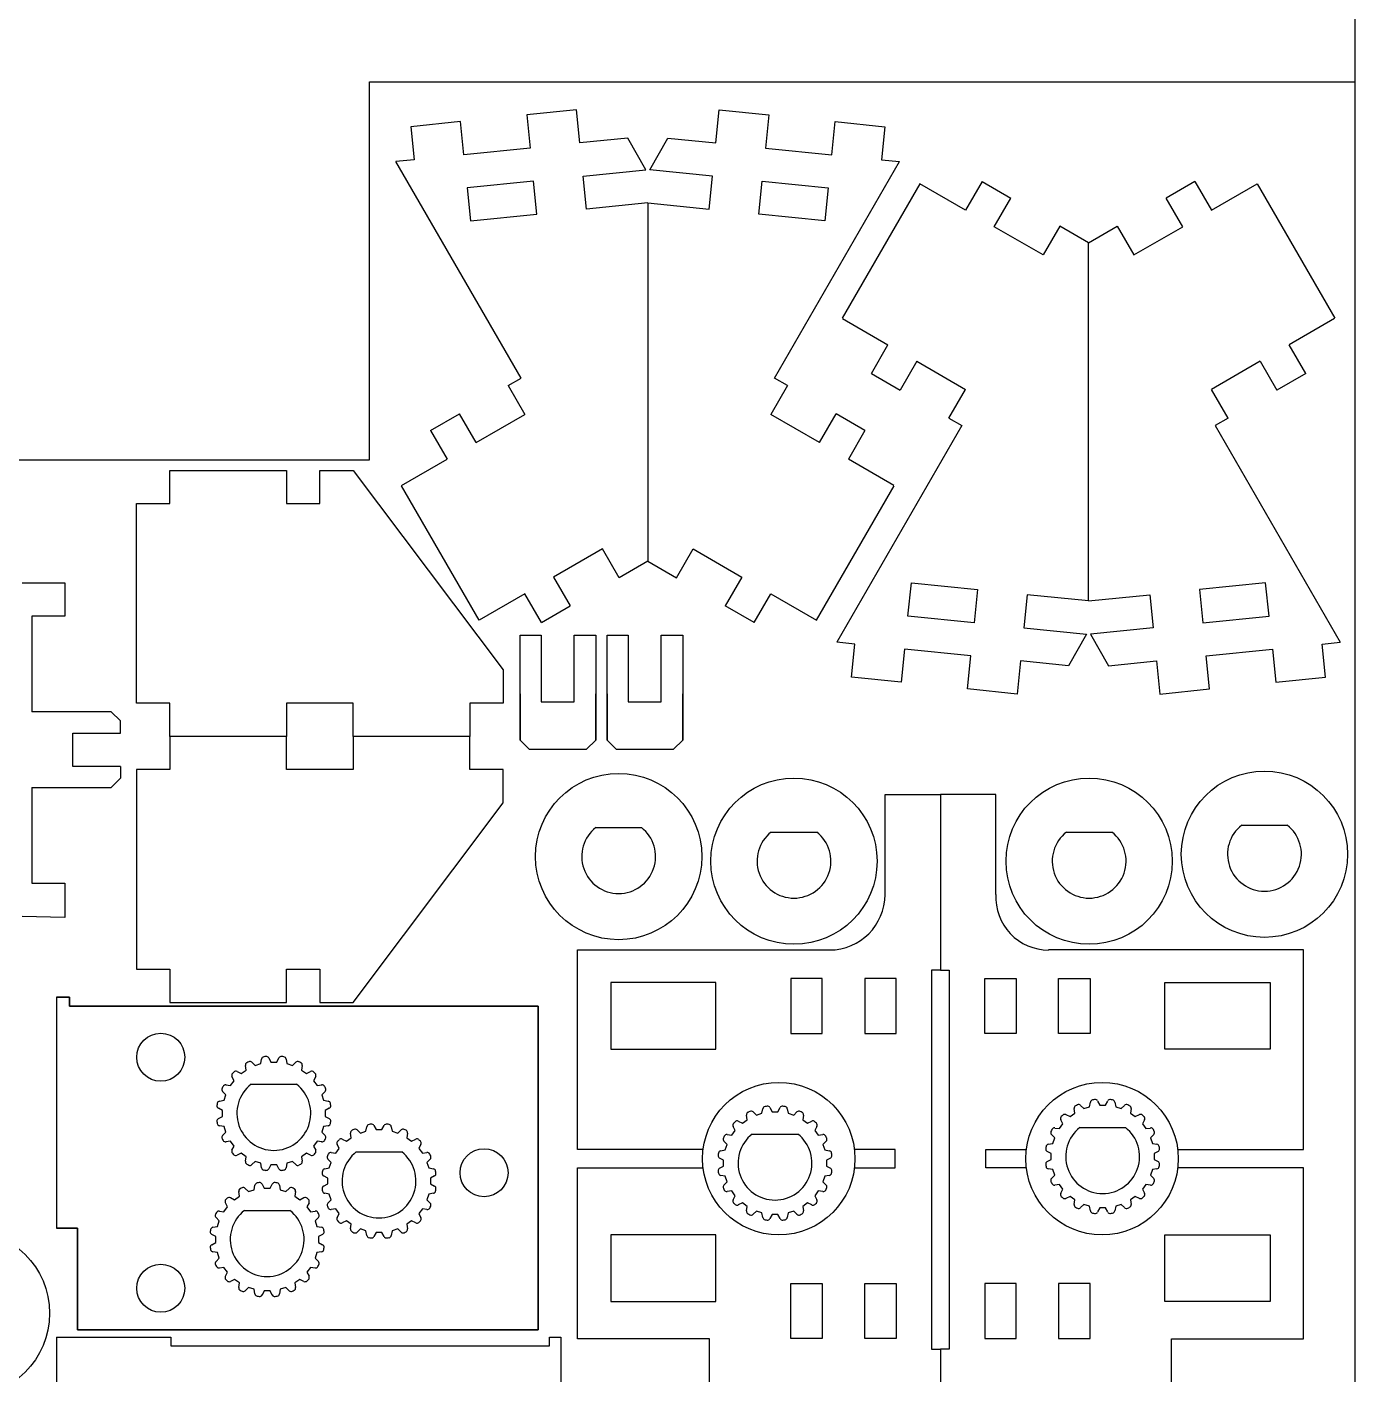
# Model space of a CAD drawing. Extents: x 0 to 420, y 0 to 595.
# Drawn here: x 276.2 to 420, y 157.4 to 303.2 of the extents above; entities that cross this region are included whole.
import ezdxf

# ---------------------------------------------------------------- set-up
doc = ezdxf.new("R2010")
doc.units = 0
doc.layers.add('FINAL', color=8, linetype='CONTINUOUS')

msp = doc.modelspace()

# ---------------------------------------------------------------- linework, layer by layer
at = {"layer": 'FINAL'}
for p, q in [((313.28, 256.34), (313.28, 297.25)), ((313.28, 297.25), (420, 297.25)), ((221.05, 256.34), (313.28, 256.34))]:
    msp.add_line(p, q, dxfattribs=at)
at = {"layer": 'FINAL', "linetype": 'CONTINUOUS'}
for p, q in [((335.7, 294.22), (330.32, 293.67)), ((330.32, 293.67), (330.68, 290.09)), ((336.06, 290.64), (335.7, 294.22)), ((350.79, 290.64), (351.16, 294.22)), ((351.16, 294.22), (356.54, 293.67)), ((356.54, 293.67), (356.17, 290.09)), ((323.15, 292.95), (317.77, 292.4)), ((317.77, 292.4), (318.14, 288.82)), ((323.52, 289.36), (323.15, 292.95)), ((363.34, 289.36), (363.7, 292.95)), ((363.7, 292.95), (369.08, 292.4)), ((369.08, 292.4), (368.72, 288.82)), ((341.25, 291.17), (336.06, 290.64)), ((343.22, 287.75), (341.25, 291.17)), ((343.63, 287.75), (345.6, 291.17)), ((345.6, 291.17), (350.79, 290.64)), ((318.14, 288.82), (316.16, 288.62)), ((330.68, 290.09), (323.52, 289.36)), ((356.17, 290.09), (363.34, 289.36)), ((368.72, 288.82), (370.69, 288.62)), ((329.7, 265.18), (316.16, 288.62)), ((336.42, 287.06), (343.22, 287.75)), ((350.43, 287.06), (343.63, 287.75)), ((357.16, 265.18), (370.69, 288.62)), ((331.04, 286.51), (323.88, 285.78)), ((323.88, 285.78), (324.24, 282.2)), ((331.41, 282.93), (331.04, 286.51)), ((336.79, 283.48), (336.42, 287.06)), ((350.07, 283.48), (350.43, 287.06)), ((355.45, 282.93), (355.81, 286.51)), ((355.81, 286.51), (362.97, 285.78)), ((362.97, 285.78), (362.61, 282.2)), ((372.89, 286.21), (364.46, 271.68)), ((377.83, 283.36), (372.89, 286.21)), ((379.63, 286.48), (377.83, 283.36)), ((379.63, 286.48), (382.74, 284.68)), ((402.66, 286.48), (399.54, 284.68)), ((402.66, 286.48), (404.46, 283.36)), ((404.46, 283.36), (409.39, 286.21)), ((409.39, 286.21), (417.82, 271.68)), ((380.94, 281.56), (382.74, 284.68)), ((401.34, 281.56), (399.54, 284.68)), ((324.24, 282.2), (331.41, 282.93)), ((343.43, 284.15), (336.79, 283.48)), ((343.43, 284.15), (343.43, 245.39)), ((343.43, 284.15), (343.43, 245.39)), ((343.43, 284.15), (350.07, 283.48)), ((362.61, 282.2), (355.45, 282.93)), ((386.22, 278.52), (380.94, 281.56)), ((388.02, 281.63), (386.22, 278.52)), ((391.14, 279.83), (388.02, 281.63)), ((391.14, 279.83), (394.26, 281.63)), ((394.26, 281.63), (396.06, 278.52)), ((396.06, 278.52), (401.34, 281.56)), ((391.14, 241.07), (391.14, 279.83)), ((391.14, 241.07), (391.14, 279.83)), ((364.49, 271.66), (369.43, 268.81)), ((417.79, 271.66), (412.86, 268.81)), ((367.63, 265.7), (369.43, 268.81)), ((414.66, 265.7), (412.86, 268.81)), ((372.54, 267.01), (370.74, 263.9)), ((372.54, 267.01), (377.82, 263.97)), ((409.74, 267.01), (404.46, 263.97)), ((409.74, 267.01), (411.54, 263.9)), ((367.63, 265.7), (370.74, 263.9)), ((414.66, 265.7), (411.54, 263.9)), ((328.31, 264.38), (329.7, 265.18)), ((328.31, 264.38), (330.11, 261.26)), ((358.54, 264.38), (356.74, 261.26)), ((358.54, 264.38), (357.16, 265.18)), ((376.02, 260.85), (377.82, 263.97)), ((406.26, 260.85), (404.46, 263.97)), ((319.91, 259.53), (323.03, 261.33)), ((324.83, 258.21), (323.03, 261.33)), ((324.83, 258.21), (330.11, 261.26)), ((362.02, 258.21), (356.74, 261.26)), ((362.02, 258.21), (363.82, 261.33)), ((366.94, 259.53), (363.82, 261.33)), ((319.91, 259.53), (321.71, 256.41)), ((377.41, 260.05), (363.88, 236.61)), ((366.94, 259.53), (365.14, 256.41)), ((376.02, 260.85), (377.41, 260.05)), ((406.26, 260.85), (404.87, 260.05)), ((404.87, 260.05), (418.4, 236.61)), ((291.67, 255.21), (304.32, 255.21)), ((291.67, 251.61), (291.67, 255.21)), ((304.32, 255.21), (304.32, 251.61)), ((307.92, 255.21), (311.52, 255.21)), ((307.92, 251.61), (307.92, 255.21)), ((311.52, 255.21), (327.77, 233.62)), ((316.77, 253.56), (321.71, 256.41)), ((370.08, 253.56), (365.14, 256.41)), ((325.17, 239.01), (316.75, 253.54)), ((361.68, 239.01), (370.11, 253.54)), ((288.06, 230.02), (288.06, 251.61)), ((288.06, 251.61), (291.67, 251.61)), ((304.32, 251.61), (307.92, 251.61)), ((338.51, 246.71), (333.23, 243.66)), ((340.31, 243.59), (338.51, 246.71)), ((346.54, 243.59), (348.34, 246.71)), ((348.34, 246.71), (353.62, 243.66)), ((343.43, 245.39), (340.31, 243.59)), ((343.43, 245.39), (346.54, 243.59)), ((333.23, 243.66), (335.03, 240.54)), ((353.62, 243.66), (351.82, 240.54)), ((275.69, 243.02), (280.33, 243.02)), ((280.33, 243.02), (280.33, 239.42)), ((371.59, 239.44), (371.96, 243.02)), ((371.96, 243.02), (379.12, 242.3)), ((379.12, 242.3), (378.76, 238.71)), ((410.32, 243.02), (403.16, 242.3)), ((403.16, 242.3), (403.52, 238.71)), ((410.69, 239.44), (410.32, 243.02)), ((330.11, 241.86), (325.17, 239.01)), ((331.91, 238.74), (330.11, 241.86)), ((354.94, 238.74), (356.74, 241.86)), ((356.74, 241.86), (361.68, 239.01)), ((384.5, 241.75), (384.14, 238.17)), ((391.14, 241.07), (384.5, 241.75)), ((391.14, 241.07), (397.78, 241.75)), ((397.78, 241.75), (398.14, 238.17)), ((280.33, 239.42), (276.73, 239.42)), ((276.73, 239.42), (276.73, 229.09)), ((331.91, 238.74), (335.03, 240.54)), ((354.94, 238.74), (351.82, 240.54)), ((378.76, 238.71), (371.59, 239.44)), ((403.52, 238.71), (410.69, 239.44)), ((384.14, 238.17), (390.94, 237.48)), ((398.14, 238.17), (391.34, 237.48)), ((329.6, 226.02), (329.6, 237.36)), ((329.6, 237.36), (331.87, 237.36)), ((331.87, 237.36), (331.87, 230.16)), ((335.47, 230.16), (335.47, 237.36)), ((335.47, 237.36), (337.8, 237.36)), ((337.8, 237.36), (337.8, 226.02)), ((339.02, 226.02), (339.02, 237.36)), ((339.02, 237.36), (341.29, 237.36)), ((341.29, 237.36), (341.29, 230.16)), ((344.89, 230.16), (344.89, 237.36)), ((344.89, 237.36), (347.22, 237.36)), ((347.22, 237.36), (347.22, 226.02)), ((365.85, 236.41), (363.88, 236.61)), ((365.49, 232.82), (365.85, 236.41)), ((390.94, 237.48), (388.97, 234.06)), ((391.34, 237.48), (393.32, 234.06)), ((416.43, 236.41), (418.4, 236.61)), ((416.8, 232.82), (416.43, 236.41)), ((371.23, 235.86), (370.87, 232.28)), ((378.39, 235.13), (371.23, 235.86)), ((378.03, 231.55), (378.39, 235.13)), ((403.89, 235.13), (411.05, 235.86)), ((404.25, 231.55), (403.89, 235.13)), ((411.05, 235.86), (411.42, 232.28)), ((327.77, 233.62), (327.77, 230.02)), ((383.77, 234.59), (383.41, 231)), ((388.97, 234.06), (383.77, 234.59)), ((393.32, 234.06), (398.51, 234.59)), ((398.51, 234.59), (398.87, 231)), ((370.87, 232.28), (365.49, 232.82)), ((411.42, 232.28), (416.8, 232.82)), ((329.6, 231.02), (329.6, 226.02)), ((337.8, 226.02), (337.8, 231.02)), ((339.02, 231.02), (339.02, 226.02)), ((347.22, 226.02), (347.22, 231.02)), ((383.41, 231), (378.03, 231.55)), ((398.87, 231), (404.25, 231.55)), ((285.33, 229.09), (276.73, 229.09)), ((286.33, 228.09), (285.33, 229.09)), ((291.67, 230.02), (288.06, 230.02)), ((291.67, 226.42), (291.67, 230.02)), ((311.52, 230.02), (304.32, 230.02)), ((304.32, 230.02), (304.32, 226.42)), ((311.52, 226.42), (311.52, 230.02)), ((327.77, 230.02), (324.17, 230.02)), ((324.17, 230.02), (324.17, 226.42)), ((331.87, 230.16), (335.47, 230.16)), ((341.29, 230.16), (344.89, 230.16)), ((286.33, 226.76), (286.33, 228.09)), ((281.19, 226.76), (286.33, 226.76)), ((281.19, 223.16), (281.19, 226.76)), ((291.67, 226.42), (291.67, 222.82)), ((304.32, 226.42), (291.67, 226.42)), ((304.32, 226.42), (291.67, 226.42)), ((304.32, 222.82), (304.32, 226.42)), ((311.52, 226.42), (311.52, 222.82)), ((324.17, 226.42), (311.52, 226.42)), ((324.17, 226.42), (311.52, 226.42)), ((324.17, 222.82), (324.17, 226.42)), ((329.6, 226.02), (330.6, 225.02)), ((337.8, 226.02), (336.8, 225.02)), ((336.8, 225.02), (337.8, 226.02)), ((339.02, 226.02), (340.02, 225.02)), ((347.22, 226.02), (346.22, 225.02)), ((346.22, 225.02), (347.22, 226.02)), ((330.6, 225.02), (336.8, 225.02)), ((340.02, 225.02), (346.22, 225.02)), ((286.33, 223.16), (281.19, 223.16)), ((286.33, 223.16), (286.33, 221.89)), ((285.33, 220.89), (286.33, 221.89)), ((288.06, 222.82), (288.06, 201.23)), ((291.67, 222.82), (288.06, 222.82)), ((311.52, 222.82), (304.32, 222.82)), ((327.77, 222.82), (324.17, 222.82)), ((327.77, 219.22), (327.77, 222.82)), ((276.73, 220.89), (285.33, 220.89)), ((276.73, 220.89), (276.73, 210.52)), ((311.52, 197.63), (327.77, 219.22)), ((369.11, 209.3), (369.11, 220.11)), ((369.11, 220.11), (375.11, 220.11)), ((381.11, 220.11), (375.11, 220.11)), ((375.11, 220.11), (375.11, 201.11)), ((375.11, 220.11), (375.11, 201.11)), ((381.11, 209.3), (381.11, 220.11)), ((337.8, 216.56), (342.73, 216.56)), ((356.78, 216.06), (361.71, 216.06)), ((388.75, 216.06), (393.68, 216.06)), ((407.73, 216.81), (412.66, 216.81)), ((276.73, 210.52), (280.33, 210.52)), ((280.33, 210.52), (280.33, 206.82)), ((280.33, 206.82), (275.69, 206.92)), ((335.81, 203.3), (363.11, 203.3)), ((335.81, 181.71), (335.81, 203.3)), ((401.61, 203.3), (386.81, 203.3)), ((401.61, 203.3), (386.81, 203.3)), ((414.41, 203.3), (387.11, 203.3)), ((414.41, 181.71), (414.41, 203.3)), ((288.06, 201.23), (291.67, 201.23)), ((291.67, 201.23), (291.67, 197.63)), ((304.32, 197.63), (304.32, 201.23)), ((304.32, 201.23), (307.92, 201.23)), ((307.92, 201.23), (307.92, 197.63)), ((350.81, 199.76), (339.41, 199.76)), ((339.41, 199.76), (339.41, 192.56)), ((350.81, 192.56), (350.81, 199.76)), ((358.91, 200.2), (358.91, 194.25)), ((362.31, 200.2), (358.91, 200.2)), ((362.31, 194.25), (362.31, 200.2)), ((366.91, 200.2), (366.91, 194.25)), ((370.31, 200.2), (366.91, 200.2)), ((370.31, 194.25), (370.31, 200.2)), ((374.15, 201.11), (374.15, 160.11)), ((375.11, 201.11), (374.15, 201.11)), ((375.11, 201.11), (376.06, 201.11)), ((376.06, 201.11), (376.06, 160.11)), ((379.91, 200.2), (383.31, 200.2)), ((379.91, 194.25), (379.91, 200.2)), ((383.31, 200.2), (383.31, 194.25)), ((387.91, 200.2), (391.31, 200.2)), ((387.91, 194.25), (387.91, 200.2)), ((391.31, 200.2), (391.31, 194.25)), ((399.41, 199.76), (410.81, 199.76)), ((399.41, 192.56), (399.41, 199.76)), ((410.81, 199.76), (410.81, 192.56)), ((279.4, 198.19), (279.4, 173.19)), ((279.4, 198.19), (280.8, 198.19)), ((280.8, 198.19), (279.4, 198.19)), ((280.8, 198.19), (280.8, 197.23)), ((280.8, 197.23), (280.8, 198.19)), ((280.8, 197.23), (331.57, 197.23)), ((331.57, 197.23), (280.8, 197.23)), ((291.67, 197.63), (304.32, 197.63)), ((307.92, 197.63), (311.52, 197.63)), ((331.57, 197.23), (331.57, 162.19)), ((331.57, 162.19), (331.57, 197.23)), ((358.91, 194.25), (362.31, 194.25)), ((366.91, 194.25), (370.31, 194.25)), ((383.31, 194.25), (379.91, 194.25)), ((391.31, 194.25), (387.91, 194.25)), ((339.41, 192.56), (350.81, 192.56)), ((410.81, 192.56), (399.41, 192.56)), ((300.56, 191.15), (300.92, 190.8)), ((301.52, 191), (301.61, 191.49)), ((302.39, 191.61), (302.62, 191.17)), ((302.62, 191.17), (303.26, 191.17)), ((303.26, 191.17), (303.49, 191.61)), ((304.27, 191.49), (304.36, 191)), ((304.96, 190.8), (305.32, 191.15)), ((298.63, 189.14), (298.41, 189.59)), ((298.96, 190.14), (299.41, 189.92)), ((299.41, 189.92), (299.93, 190.3)), ((299.93, 190.3), (299.86, 190.79)), ((300.92, 190.8), (301.52, 191)), ((304.36, 191), (304.96, 190.8)), ((306.02, 190.79), (305.95, 190.3)), ((305.95, 190.3), (306.47, 189.92)), ((306.47, 189.92), (306.92, 190.14)), ((307.47, 189.59), (307.25, 189.14)), ((297.76, 188.69), (298.25, 188.62)), ((298.25, 188.62), (298.63, 189.14)), ((300.47, 188.76), (305.41, 188.76)), ((307.25, 189.14), (307.63, 188.62)), ((307.63, 188.62), (308.12, 188.69)), ((297.06, 186.94), (297.55, 187.03)), ((297.75, 187.63), (297.4, 187.99)), ((297.55, 187.03), (297.75, 187.63)), ((308.48, 187.99), (308.13, 187.63)), ((308.13, 187.63), (308.33, 187.03)), ((308.33, 187.03), (308.82, 186.94)), ((391.26, 186.33), (391.34, 186.83)), ((392.12, 186.95), (392.35, 186.51)), ((392.99, 186.51), (393.22, 186.95)), ((394, 186.83), (394.09, 186.33)), ((297.38, 185.93), (296.94, 186.16)), ((296.94, 185.06), (297.38, 185.29)), ((297.38, 185.29), (297.38, 185.93)), ((308.94, 186.16), (308.5, 185.93)), ((308.5, 185.93), (308.5, 185.29)), ((308.5, 185.29), (308.94, 185.06)), ((354.18, 184.92), (354.11, 185.41)), ((354.82, 185.77), (355.18, 185.42)), ((355.18, 185.42), (355.78, 185.62)), ((355.78, 185.62), (355.87, 186.11)), ((356.65, 186.24), (356.88, 185.79)), ((356.88, 185.79), (357.51, 185.79)), ((357.51, 185.79), (357.75, 186.24)), ((358.53, 186.11), (358.61, 185.62)), ((358.61, 185.62), (359.22, 185.42)), ((359.22, 185.42), (359.58, 185.77)), ((360.28, 185.41), (360.21, 184.92)), ((388.7, 185.48), (389.15, 185.26)), ((389.15, 185.26), (389.66, 185.63)), ((389.66, 185.63), (389.59, 186.13)), ((390.29, 186.48), (390.65, 186.14)), ((390.65, 186.14), (391.26, 186.33)), ((392.35, 186.51), (392.99, 186.51)), ((394.09, 186.33), (394.69, 186.14)), ((394.69, 186.14), (395.05, 186.48)), ((395.75, 186.13), (395.69, 185.63)), ((395.69, 185.63), (396.2, 185.26)), ((396.2, 185.26), (396.65, 185.48)), ((297.55, 184.19), (297.06, 184.28)), ((297.75, 183.59), (297.55, 184.19)), ((308.33, 184.19), (308.13, 183.59)), ((308.82, 184.28), (308.33, 184.19)), ((311.95, 183.83), (312.31, 183.48)), ((312.91, 183.68), (313, 184.17)), ((313.78, 184.3), (314.01, 183.85)), ((314.01, 183.85), (314.65, 183.85)), ((314.65, 183.85), (314.88, 184.3)), ((315.66, 184.17), (315.75, 183.68)), ((316.35, 183.48), (316.71, 183.83)), ((352.51, 183.24), (352.88, 183.76)), ((352.88, 183.76), (352.66, 184.21)), ((353.22, 184.76), (353.67, 184.54)), ((353.67, 184.54), (354.18, 184.92)), ((360.21, 184.92), (360.72, 184.54)), ((360.72, 184.54), (361.17, 184.76)), ((361.73, 184.21), (361.51, 183.76)), ((361.51, 183.76), (361.88, 183.24)), ((387.49, 184.03), (387.99, 183.96)), ((387.99, 183.96), (388.36, 184.47)), ((388.36, 184.47), (388.14, 184.92)), ((390.21, 184.09), (395.14, 184.09)), ((397.21, 184.92), (396.99, 184.47)), ((396.99, 184.47), (397.36, 183.96)), ((397.36, 183.96), (397.85, 184.03)), ((297.4, 183.23), (297.75, 183.59)), ((298.25, 182.6), (297.76, 182.53)), ((298.63, 182.08), (298.25, 182.6)), ((307.63, 182.6), (307.25, 182.08)), ((308.12, 182.53), (307.63, 182.6)), ((308.13, 183.59), (308.48, 183.23)), ((310.02, 181.82), (309.8, 182.27)), ((310.35, 182.82), (310.8, 182.61)), ((310.8, 182.61), (311.32, 182.98)), ((311.32, 182.98), (311.25, 183.47)), ((312.31, 183.48), (312.91, 183.68)), ((315.75, 183.68), (316.35, 183.48)), ((317.41, 183.47), (317.34, 182.98)), ((317.34, 182.98), (317.86, 182.61)), ((317.86, 182.61), (318.31, 182.82)), ((318.86, 182.27), (318.64, 181.82)), ((352.01, 182.25), (351.66, 182.61)), ((351.81, 181.65), (352.01, 182.25)), ((352.02, 183.31), (352.51, 183.24)), ((354.73, 183.38), (359.66, 183.38)), ((361.88, 183.24), (362.38, 183.31)), ((362.74, 182.61), (362.39, 182.25)), ((362.39, 182.25), (362.59, 181.65)), ((386.79, 182.28), (387.28, 182.36)), ((387.48, 182.97), (387.13, 183.33)), ((387.28, 182.36), (387.48, 182.97)), ((398.21, 183.33), (397.86, 182.97)), ((397.86, 182.97), (398.06, 182.36)), ((398.06, 182.36), (398.55, 182.28)), ((298.41, 181.63), (298.63, 182.08)), ((299.41, 181.3), (298.96, 181.08)), ((299.93, 180.92), (299.41, 181.3)), ((299.86, 180.43), (299.93, 180.92)), ((306.47, 181.3), (305.95, 180.92)), ((305.95, 180.92), (306.02, 180.43)), ((306.92, 181.08), (306.47, 181.3)), ((307.25, 182.08), (307.47, 181.63)), ((309.15, 181.37), (309.64, 181.3)), ((309.64, 181.3), (310.02, 181.82)), ((311.86, 181.44), (316.8, 181.44)), ((318.64, 181.82), (319.02, 181.3)), ((319.02, 181.3), (319.51, 181.37)), ((349.42, 181.71), (335.81, 181.71)), ((351.32, 181.56), (351.81, 181.65)), ((362.59, 181.65), (363.08, 181.56)), ((370.2, 181.71), (365.79, 181.71)), ((370.2, 179.71), (370.2, 181.71)), ((380.01, 181.71), (384.42, 181.71)), ((380.01, 179.71), (380.01, 181.71)), ((387.11, 181.26), (386.67, 181.5)), ((387.11, 180.63), (387.11, 181.26)), ((398.68, 181.5), (398.24, 181.26)), ((398.24, 181.26), (398.24, 180.63)), ((400.79, 181.71), (414.41, 181.71)), ((300.92, 180.42), (300.56, 180.07)), ((301.52, 180.22), (300.92, 180.42)), ((301.61, 179.73), (301.52, 180.22)), ((302.62, 180.05), (302.39, 179.61)), ((303.26, 180.05), (302.62, 180.05)), ((303.49, 179.61), (303.26, 180.05)), ((304.36, 180.22), (304.27, 179.73)), ((304.96, 180.42), (304.36, 180.22)), ((305.32, 180.07), (304.96, 180.42)), ((308.45, 179.62), (308.94, 179.71)), ((309.14, 180.31), (308.79, 180.67)), ((308.94, 179.71), (309.14, 180.31)), ((319.87, 180.67), (319.52, 180.31)), ((319.52, 180.31), (319.72, 179.71)), ((319.72, 179.71), (320.21, 179.62)), ((335.81, 161.21), (335.81, 179.71)), ((335.81, 179.71), (349.42, 179.71)), ((351.63, 180.55), (351.19, 180.78)), ((351.19, 179.68), (351.63, 179.91)), ((351.63, 179.91), (351.63, 180.55)), ((363.2, 180.78), (362.76, 180.55)), ((362.76, 180.55), (362.76, 179.91)), ((362.76, 179.91), (363.2, 179.68)), ((365.79, 179.71), (370.2, 179.71)), ((384.42, 179.71), (380.01, 179.71)), ((386.67, 180.39), (387.11, 180.63)), ((387.28, 179.53), (386.79, 179.61)), ((387.48, 178.92), (387.28, 179.53)), ((398.06, 179.53), (397.86, 178.92)), ((398.55, 179.61), (398.06, 179.53)), ((398.24, 180.63), (398.68, 180.39)), ((414.41, 179.71), (400.79, 179.71)), ((414.41, 161.21), (414.41, 179.71)), ((301.67, 177.96), (301.9, 177.52)), ((302.54, 177.52), (302.77, 177.96)), ((308.77, 178.61), (308.33, 178.84)), ((308.33, 177.74), (308.77, 177.97)), ((308.77, 177.97), (308.77, 178.61)), ((320.33, 178.84), (319.89, 178.61)), ((319.89, 178.61), (319.89, 177.97)), ((319.89, 177.97), (320.33, 177.74)), ((351.81, 178.81), (351.32, 178.9)), ((351.66, 177.85), (352.01, 178.21)), ((352.01, 178.21), (351.81, 178.81)), ((362.59, 178.81), (362.39, 178.21)), ((362.39, 178.21), (362.74, 177.85)), ((363.08, 178.9), (362.59, 178.81)), ((387.13, 178.56), (387.48, 178.92)), ((387.99, 177.93), (387.49, 177.86)), ((388.36, 177.42), (387.99, 177.93)), ((397.36, 177.93), (396.99, 177.42)), ((397.85, 177.86), (397.36, 177.93)), ((397.86, 178.92), (398.21, 178.56)), ((298.24, 176.49), (298.69, 176.27)), ((298.69, 176.27), (299.21, 176.64)), ((299.21, 176.64), (299.14, 177.14)), ((299.84, 177.5), (300.2, 177.15)), ((300.2, 177.15), (300.8, 177.34)), ((300.8, 177.34), (300.89, 177.84)), ((301.9, 177.52), (302.54, 177.52)), ((303.55, 177.84), (303.64, 177.34)), ((303.64, 177.34), (304.24, 177.15)), ((304.24, 177.15), (304.6, 177.5)), ((305.3, 177.14), (305.23, 176.64)), ((305.23, 176.64), (305.75, 176.27)), ((305.75, 176.27), (306.2, 176.49)), ((308.94, 176.88), (308.45, 176.96)), ((309.14, 176.27), (308.94, 176.88)), ((319.72, 176.88), (319.52, 176.27)), ((320.21, 176.96), (319.72, 176.88)), ((352.51, 177.22), (352.02, 177.15)), ((352.88, 176.7), (352.51, 177.22)), ((352.66, 176.26), (352.88, 176.7)), ((361.88, 177.22), (361.51, 176.7)), ((361.51, 176.7), (361.73, 176.26)), ((362.38, 177.15), (361.88, 177.22)), ((388.14, 176.97), (388.36, 177.42)), ((389.15, 176.63), (388.7, 176.41)), ((389.66, 176.26), (389.15, 176.63)), ((396.2, 176.63), (395.69, 176.26)), ((396.65, 176.41), (396.2, 176.63)), ((396.99, 177.42), (397.21, 176.97)), ((297.04, 175.04), (297.53, 174.97)), ((297.53, 174.97), (297.91, 175.48)), ((297.91, 175.48), (297.69, 175.93)), ((299.76, 175.11), (304.69, 175.11)), ((306.75, 175.93), (306.53, 175.48)), ((306.53, 175.48), (306.91, 174.97)), ((306.91, 174.97), (307.4, 175.04)), ((308.79, 175.91), (309.14, 176.27)), ((309.64, 175.28), (309.15, 175.21)), ((310.02, 174.77), (309.64, 175.28)), ((319.02, 175.28), (318.64, 174.77)), ((319.51, 175.21), (319.02, 175.28)), ((319.52, 176.27), (319.87, 175.91)), ((353.67, 175.92), (353.22, 175.7)), ((354.18, 175.54), (353.67, 175.92)), ((354.11, 175.05), (354.18, 175.54)), ((355.18, 175.04), (354.82, 174.69)), ((355.78, 174.84), (355.18, 175.04)), ((359.22, 175.04), (358.61, 174.84)), ((359.58, 174.69), (359.22, 175.04)), ((360.72, 175.92), (360.21, 175.54)), ((360.21, 175.54), (360.28, 175.05)), ((361.17, 175.7), (360.72, 175.92)), ((389.59, 175.76), (389.66, 176.26)), ((390.65, 175.75), (390.29, 175.41)), ((391.26, 175.56), (390.65, 175.75)), ((391.34, 175.06), (391.26, 175.56)), ((392.35, 175.38), (392.12, 174.94)), ((392.99, 175.38), (392.35, 175.38)), ((393.22, 174.94), (392.99, 175.38)), ((394.09, 175.56), (394, 175.06)), ((394.69, 175.75), (394.09, 175.56)), ((395.05, 175.41), (394.69, 175.75)), ((395.69, 176.26), (395.75, 175.76)), ((297.03, 173.98), (296.68, 174.34)), ((296.83, 173.37), (297.03, 173.98)), ((307.76, 174.34), (307.41, 173.98)), ((307.41, 173.98), (307.61, 173.37)), ((309.8, 174.32), (310.02, 174.77)), ((310.8, 173.98), (310.35, 173.76)), ((311.32, 173.61), (310.8, 173.98)), ((311.25, 173.11), (311.32, 173.61)), ((317.86, 173.98), (317.34, 173.61)), ((317.34, 173.61), (317.41, 173.11)), ((318.31, 173.76), (317.86, 173.98)), ((318.64, 174.77), (318.86, 174.32)), ((355.87, 174.35), (355.78, 174.84)), ((356.88, 174.67), (356.65, 174.23)), ((357.51, 174.67), (356.88, 174.67)), ((357.75, 174.23), (357.51, 174.67)), ((358.61, 174.84), (358.53, 174.35)), ((281.7, 173.19), (279.4, 173.19)), ((279.4, 173.19), (281.7, 173.19)), ((281.7, 162.19), (281.7, 173.19)), ((281.7, 173.19), (281.7, 162.19)), ((296.66, 172.27), (296.22, 172.51)), ((296.34, 173.29), (296.83, 173.37)), ((296.66, 171.64), (296.66, 172.27)), ((307.61, 173.37), (308.1, 173.29)), ((308.22, 172.51), (307.78, 172.27)), ((307.78, 172.27), (307.78, 171.64)), ((312.31, 173.1), (311.95, 172.75)), ((312.91, 172.9), (312.31, 173.1)), ((313, 172.41), (312.91, 172.9)), ((314.01, 172.73), (313.78, 172.29)), ((314.65, 172.73), (314.01, 172.73)), ((314.88, 172.29), (314.65, 172.73)), ((315.75, 172.9), (315.66, 172.41)), ((316.35, 173.1), (315.75, 172.9)), ((316.71, 172.75), (316.35, 173.1)), ((339.41, 172.46), (339.41, 165.26)), ((350.81, 172.46), (339.41, 172.46)), ((350.81, 165.26), (350.81, 172.46)), ((399.41, 165.26), (399.41, 172.46)), ((399.41, 172.46), (410.81, 172.46)), ((410.81, 172.46), (410.81, 165.26)), ((296.22, 171.4), (296.66, 171.64)), ((296.83, 170.54), (296.34, 170.63)), ((308.1, 170.63), (307.61, 170.54)), ((307.78, 171.64), (308.22, 171.4)), ((296.68, 169.58), (297.03, 169.94)), ((297.03, 169.94), (296.83, 170.54)), ((307.61, 170.54), (307.41, 169.94)), ((307.41, 169.94), (307.76, 169.58)), ((297.53, 168.94), (297.04, 168.87)), ((297.91, 168.43), (297.53, 168.94)), ((297.69, 167.98), (297.91, 168.43)), ((306.91, 168.94), (306.53, 168.43)), ((306.53, 168.43), (306.75, 167.98)), ((307.4, 168.87), (306.91, 168.94)), ((298.69, 167.64), (298.24, 167.42)), ((299.21, 167.27), (298.69, 167.64)), ((299.14, 166.77), (299.21, 167.27)), ((300.2, 166.76), (299.84, 166.42)), ((300.8, 166.57), (300.2, 166.76)), ((300.89, 166.08), (300.8, 166.57)), ((301.9, 166.39), (301.67, 165.95)), ((302.54, 166.39), (301.9, 166.39)), ((302.77, 165.95), (302.54, 166.39)), ((303.64, 166.57), (303.55, 166.08)), ((304.24, 166.76), (303.64, 166.57)), ((304.6, 166.42), (304.24, 166.76)), ((305.75, 167.64), (305.23, 167.27)), ((305.23, 167.27), (305.3, 166.77)), ((306.2, 167.42), (305.75, 167.64)), ((358.91, 161.25), (358.91, 167.2)), ((358.91, 167.2), (362.31, 167.2)), ((362.31, 167.2), (362.31, 161.25)), ((366.91, 161.25), (366.91, 167.2)), ((366.91, 167.2), (370.31, 167.2)), ((370.31, 167.2), (370.31, 161.25)), ((383.31, 167.2), (379.91, 167.2)), ((379.91, 167.2), (379.91, 161.25)), ((383.31, 161.25), (383.31, 167.2)), ((391.31, 167.2), (387.91, 167.2)), ((387.91, 167.2), (387.91, 161.25)), ((391.31, 161.25), (391.31, 167.2)), ((339.41, 165.26), (350.81, 165.26)), ((410.81, 165.26), (399.41, 165.26)), ((331.57, 162.19), (281.7, 162.19)), ((281.7, 162.19), (331.57, 162.19)), ((279.4, 161.39), (291.8, 161.39)), ((279.4, 161.39), (279.4, 155.39)), ((291.8, 161.39), (291.8, 160.44)), ((291.8, 160.44), (332.8, 160.44)), ((332.8, 161.39), (334, 161.39)), ((332.8, 160.44), (332.8, 161.39)), ((334, 161.39), (334, 136.39)), ((350.11, 161.21), (335.81, 161.21)), ((350.11, 153.21), (350.11, 161.21)), ((362.31, 161.25), (358.91, 161.25)), ((370.31, 161.25), (366.91, 161.25)), ((379.91, 161.25), (383.31, 161.25)), ((387.91, 161.25), (391.31, 161.25)), ((400.11, 161.21), (414.41, 161.21)), ((400.11, 153.21), (400.11, 161.21)), ((374.15, 160.11), (375.11, 160.11)), ((375.11, 160.11), (375.11, 154.11)), ((375.11, 160.11), (375.11, 154.11)), ((376.06, 160.11), (375.11, 160.11))]:
    msp.add_line(p, q, dxfattribs=at)
at = {"layer": 'FINAL'}
msp.add_lwpolyline([(0, 0), (420, 0), (420, 595), (0, 595)], close=True, dxfattribs=at)
at = {"layer": 'FINAL', "linetype": 'CONTINUOUS'}
for centre, radius in [((340.27, 213.41), 9), ((359.25, 212.91), 9), ((391.21, 212.91), 9), ((410.19, 213.66), 9), ((290.7, 191.69), 2.6), ((357.61, 180.71), 8.25), ((392.61, 180.71), 8.25), ((325.7, 179.19), 2.6), ((269.66, 163.98), 9), ((290.7, 166.69), 2.6)]:
    msp.add_circle(centre, radius, dxfattribs=at)
for centre, radius, start, end in [((340.27, 213.41), 4, 128.0475, 51.9525), ((359.25, 212.91), 4, 128.0475, 51.9525), ((391.21, 212.91), 4, 128.0475, 51.9525), ((410.19, 213.66), 4, 128.0475, 51.9525), ((363.11, 209.3), 6, 270, 0), ((386.81, 209), 5.71, 177.0438, 270), ((300.16, 190.83), 0.305, 118.0227, 188), ((302.94, 185.61), 6.22, 115.9773, 118.0227), ((300.35, 190.93), 0.305, 46, 115.9773), ((301.91, 191.44), 0.305, 100.0227, 170), ((302.94, 185.61), 6.22, 97.9773, 100.0227), ((302.12, 191.47), 0.305, 28, 97.9773), ((303.76, 191.47), 0.305, 82.0227, 152), ((302.94, 185.61), 6.22, 79.9773, 82.0227), ((303.97, 191.44), 0.305, 10, 79.9773), ((305.53, 190.93), 0.305, 64.0227, 134), ((302.94, 185.61), 6.22, 61.9773, 64.0227), ((305.72, 190.83), 0.305, 352, 61.9773), ((298.68, 189.72), 0.305, 136.0227, 206), ((302.94, 185.61), 6.22, 133.9773, 136.0227), ((298.83, 189.87), 0.305, 64, 133.9773), ((307.05, 189.87), 0.305, 46.0227, 116), ((302.94, 185.61), 6.22, 43.9773, 46.0227), ((307.2, 189.72), 0.305, 334, 43.9773), ((297.62, 188.2), 0.305, 154.0227, 224), ((302.94, 185.61), 6.22, 151.9773, 154.0227), ((297.72, 188.39), 0.305, 82, 151.9773), ((302.94, 185.61), 4, 128.0475, 51.9525), ((308.16, 188.39), 0.305, 28.0227, 98), ((302.94, 185.61), 6.22, 25.9773, 28.0227), ((308.26, 188.2), 0.305, 316, 25.9773), ((302.94, 185.61), 6.22, 169.9773, 172.0227), ((297.11, 186.64), 0.305, 100, 169.9773), ((308.77, 186.64), 0.305, 10.0227, 80), ((302.94, 185.61), 6.22, 7.9773, 10.0227), ((391.64, 186.77), 0.305, 100.0227, 170), ((392.67, 180.94), 6.22, 97.9773, 100.0227), ((391.85, 186.81), 0.305, 28, 97.9773), ((393.49, 186.81), 0.305, 82.0227, 152), ((392.67, 180.94), 6.22, 79.9773, 82.0227), ((393.7, 186.77), 0.305, 10, 79.9773), ((297.08, 186.43), 0.305, 172.0227, 242), ((308.8, 186.43), 0.305, 298, 7.9773), ((354.42, 185.46), 0.305, 118.0227, 188), ((357.2, 180.23), 6.22, 115.9773, 118.0227), ((354.61, 185.55), 0.305, 46, 115.9773), ((356.17, 186.06), 0.305, 100.0227, 170), ((357.2, 180.23), 6.22, 97.9773, 100.0227), ((356.38, 186.09), 0.305, 28, 97.9773), ((358.02, 186.09), 0.305, 82.0227, 152), ((357.2, 180.23), 6.22, 79.9773, 82.0227), ((358.23, 186.06), 0.305, 10, 79.9773), ((359.79, 185.55), 0.305, 64.0227, 134), ((357.2, 180.23), 6.22, 61.9773, 64.0227), ((359.98, 185.46), 0.305, 352, 61.9773), ((388.41, 185.05), 0.305, 136.0227, 206), ((392.67, 180.94), 6.22, 133.9773, 136.0227), ((388.56, 185.2), 0.305, 64, 133.9773), ((389.89, 186.17), 0.305, 118.0227, 188), ((392.67, 180.94), 6.22, 115.9773, 118.0227), ((390.08, 186.27), 0.305, 46, 115.9773), ((395.26, 186.27), 0.305, 64.0227, 134), ((392.67, 180.94), 6.22, 61.9773, 64.0227), ((395.45, 186.17), 0.305, 352, 61.9773), ((396.78, 185.2), 0.305, 46.0227, 116), ((392.67, 180.94), 6.22, 43.9773, 46.0227), ((396.93, 185.05), 0.305, 334, 43.9773), ((297.08, 184.79), 0.305, 118, 187.9773), ((302.94, 185.61), 6.22, 187.9773, 190.0227), ((297.11, 184.58), 0.305, 190.0227, 260), ((308.77, 184.58), 0.305, 280, 349.9773), ((308.8, 184.79), 0.305, 352.0227, 62), ((302.94, 185.61), 6.22, 349.9773, 352.0227), ((311.55, 183.52), 0.305, 118.0227, 188), ((314.33, 178.29), 6.22, 115.9773, 118.0227), ((311.74, 183.61), 0.305, 46, 115.9773), ((313.3, 184.12), 0.305, 100.0227, 170), ((314.33, 178.29), 6.22, 97.9773, 100.0227), ((313.51, 184.15), 0.305, 28, 97.9773), ((315.15, 184.15), 0.305, 82.0227, 152), ((314.33, 178.29), 6.22, 79.9773, 82.0227), ((315.36, 184.12), 0.305, 10, 79.9773), ((316.92, 183.61), 0.305, 64.0227, 134), ((314.33, 178.29), 6.22, 61.9773, 64.0227), ((317.11, 183.52), 0.305, 352, 61.9773), ((352.94, 184.34), 0.305, 136.0227, 206), ((357.2, 180.23), 6.22, 133.9773, 136.0227), ((353.09, 184.49), 0.305, 64, 133.9773), ((361.31, 184.49), 0.305, 46.0227, 116), ((357.2, 180.23), 6.22, 43.9773, 46.0227), ((361.46, 184.34), 0.305, 334, 43.9773), ((392.67, 180.94), 6.22, 151.9773, 154.0227), ((387.45, 183.73), 0.305, 82, 151.9773), ((392.67, 180.94), 4, 128.0475, 51.9525), ((397.9, 183.73), 0.305, 28.0227, 98), ((392.67, 180.94), 6.22, 25.9773, 28.0227), ((297.62, 183.02), 0.305, 136, 205.9773), ((302.94, 185.61), 6.22, 205.9773, 208.0227), ((297.72, 182.83), 0.305, 208.0227, 278), ((308.16, 182.83), 0.305, 262, 331.9773), ((302.94, 185.61), 6.22, 331.9773, 334.0227), ((308.26, 183.02), 0.305, 334.0227, 44), ((310.07, 182.4), 0.305, 136.0227, 206), ((314.33, 178.29), 6.22, 133.9773, 136.0227), ((310.22, 182.55), 0.305, 64, 133.9773), ((318.44, 182.55), 0.305, 46.0227, 116), ((314.33, 178.29), 6.22, 43.9773, 46.0227), ((318.59, 182.4), 0.305, 334, 43.9773), ((351.88, 182.82), 0.305, 154.0227, 224), ((357.2, 180.23), 6.22, 151.9773, 154.0227), ((351.97, 183.01), 0.305, 82, 151.9773), ((357.2, 180.23), 4, 128.0475, 51.9525), ((362.42, 183.01), 0.305, 28.0227, 98), ((357.2, 180.23), 6.22, 25.9773, 28.0227), ((362.52, 182.82), 0.305, 316, 25.9773), ((386.84, 181.97), 0.305, 100, 169.9773), ((387.35, 183.54), 0.305, 154.0227, 224), ((397.99, 183.54), 0.305, 316, 25.9773), ((398.5, 181.97), 0.305, 10.0227, 80), ((298.68, 181.5), 0.305, 154, 223.9773), ((302.94, 185.61), 6.22, 223.9773, 226.0227), ((298.83, 181.35), 0.305, 226.0227, 296), ((307.05, 181.35), 0.305, 244, 313.9773), ((302.94, 185.61), 6.22, 313.9773, 316.0227), ((307.2, 181.5), 0.305, 316.0227, 26), ((309.01, 180.88), 0.305, 154.0227, 224), ((314.33, 178.29), 6.22, 151.9773, 154.0227), ((309.11, 181.07), 0.305, 82, 151.9773), ((314.33, 178.29), 4, 128.0475, 51.9525), ((319.55, 181.07), 0.305, 28.0227, 98), ((314.33, 178.29), 6.22, 25.9773, 28.0227), ((319.65, 180.88), 0.305, 316, 25.9773), ((357.2, 180.23), 6.22, 169.9773, 172.0227), ((351.34, 181.05), 0.305, 172.0227, 242), ((351.37, 181.26), 0.305, 100, 169.9773), ((363.03, 181.26), 0.305, 10.0227, 80), ((363.06, 181.05), 0.305, 298, 7.9773), ((357.2, 180.23), 6.22, 7.9773, 10.0227), ((392.67, 180.94), 6.22, 169.9773, 172.0227), ((386.81, 181.77), 0.305, 172.0227, 242), ((398.53, 181.77), 0.305, 298, 7.9773), ((392.67, 180.94), 6.22, 7.9773, 10.0227), ((300.16, 180.39), 0.305, 172, 241.9773), ((302.94, 185.61), 6.22, 241.9773, 244.0227), ((300.35, 180.29), 0.305, 244.0227, 314), ((301.91, 179.78), 0.305, 190, 259.9773), ((302.94, 185.61), 6.22, 259.9773, 262.0227), ((302.12, 179.75), 0.305, 262.0227, 332), ((303.76, 179.75), 0.305, 208, 277.9773), ((302.94, 185.61), 6.22, 277.9773, 280.0227), ((303.97, 179.78), 0.305, 280.0227, 350), ((305.53, 180.29), 0.305, 226, 295.9773), ((302.94, 185.61), 6.22, 295.9773, 298.0227), ((305.72, 180.39), 0.305, 298.0227, 8), ((314.33, 178.29), 6.22, 169.9773, 172.0227), ((308.5, 179.32), 0.305, 100, 169.9773), ((320.16, 179.32), 0.305, 10.0227, 80), ((314.33, 178.29), 6.22, 7.9773, 10.0227), ((351.34, 179.41), 0.305, 118, 187.9773), ((357.2, 180.23), 6.22, 187.9773, 190.0227), ((363.06, 179.41), 0.305, 352.0227, 62), ((357.2, 180.23), 6.22, 349.9773, 352.0227), ((386.81, 180.12), 0.305, 118, 187.9773), ((392.67, 180.94), 6.22, 187.9773, 190.0227), ((386.84, 179.91), 0.305, 190.0227, 260), ((398.5, 179.91), 0.305, 280, 349.9773), ((398.53, 180.12), 0.305, 352.0227, 62), ((392.67, 180.94), 6.22, 349.9773, 352.0227), ((301.19, 177.78), 0.305, 100.0227, 170), ((302.22, 171.96), 6.22, 97.9773, 100.0227), ((301.4, 177.82), 0.305, 28, 97.9773), ((303.04, 177.82), 0.305, 82.0227, 152), ((302.22, 171.96), 6.22, 79.9773, 82.0227), ((303.25, 177.78), 0.305, 10, 79.9773), ((308.47, 179.11), 0.305, 172.0227, 242), ((320.19, 179.11), 0.305, 298, 7.9773), ((351.37, 179.2), 0.305, 190.0227, 260), ((363.03, 179.2), 0.305, 280, 349.9773), ((387.35, 178.35), 0.305, 136, 205.9773), ((392.67, 180.94), 6.22, 205.9773, 208.0227), ((387.45, 178.16), 0.305, 208.0227, 278), ((397.9, 178.16), 0.305, 262, 331.9773), ((392.67, 180.94), 6.22, 331.9773, 334.0227), ((397.99, 178.35), 0.305, 334.0227, 44), ((302.22, 171.96), 6.22, 133.9773, 136.0227), ((298.11, 176.21), 0.305, 64, 133.9773), ((299.44, 177.18), 0.305, 118.0227, 188), ((302.22, 171.96), 6.22, 115.9773, 118.0227), ((299.63, 177.28), 0.305, 46, 115.9773), ((304.81, 177.28), 0.305, 64.0227, 134), ((302.22, 171.96), 6.22, 61.9773, 64.0227), ((305, 177.18), 0.305, 352, 61.9773), ((306.33, 176.21), 0.305, 46.0227, 116), ((302.22, 171.96), 6.22, 43.9773, 46.0227), ((308.47, 177.47), 0.305, 118, 187.9773), ((314.33, 178.29), 6.22, 187.9773, 190.0227), ((308.5, 177.26), 0.305, 190.0227, 260), ((320.16, 177.26), 0.305, 280, 349.9773), ((320.19, 177.47), 0.305, 352.0227, 62), ((314.33, 178.29), 6.22, 349.9773, 352.0227), ((351.88, 177.64), 0.305, 136, 205.9773), ((357.2, 180.23), 6.22, 205.9773, 208.0227), ((351.97, 177.45), 0.305, 208.0227, 278), ((362.42, 177.45), 0.305, 262, 331.9773), ((357.2, 180.23), 6.22, 331.9773, 334.0227), ((362.52, 177.64), 0.305, 334.0227, 44), ((388.41, 176.84), 0.305, 154, 223.9773), ((392.67, 180.94), 6.22, 223.9773, 226.0227), ((388.56, 176.69), 0.305, 226.0227, 296), ((396.78, 176.69), 0.305, 244, 313.9773), ((392.67, 180.94), 6.22, 313.9773, 316.0227), ((396.93, 176.84), 0.305, 316.0227, 26), ((297, 174.74), 0.305, 82, 151.9773), ((297.96, 176.07), 0.305, 136.0227, 206), ((302.22, 171.96), 4, 128.0475, 51.9525), ((306.48, 176.07), 0.305, 334, 43.9773), ((307.44, 174.74), 0.305, 28.0227, 98), ((309.01, 175.7), 0.305, 136, 205.9773), ((314.33, 178.29), 6.22, 205.9773, 208.0227), ((309.11, 175.51), 0.305, 208.0227, 278), ((319.55, 175.51), 0.305, 262, 331.9773), ((314.33, 178.29), 6.22, 331.9773, 334.0227), ((319.65, 175.7), 0.305, 334.0227, 44), ((352.94, 176.12), 0.305, 154, 223.9773), ((357.2, 180.23), 6.22, 223.9773, 226.0227), ((353.09, 175.97), 0.305, 226.0227, 296), ((354.42, 175.01), 0.305, 172, 241.9773), ((359.98, 175.01), 0.305, 298.0227, 8), ((361.31, 175.97), 0.305, 244, 313.9773), ((357.2, 180.23), 6.22, 313.9773, 316.0227), ((361.46, 176.12), 0.305, 316.0227, 26), ((389.89, 175.72), 0.305, 172, 241.9773), ((392.67, 180.94), 6.22, 241.9773, 244.0227), ((390.08, 175.62), 0.305, 244.0227, 314), ((391.64, 175.12), 0.305, 190, 259.9773), ((393.7, 175.12), 0.305, 280.0227, 350), ((395.26, 175.62), 0.305, 226, 295.9773), ((392.67, 180.94), 6.22, 295.9773, 298.0227), ((395.45, 175.72), 0.305, 298.0227, 8), ((296.9, 174.55), 0.305, 154.0227, 224), ((302.22, 171.96), 6.22, 151.9773, 154.0227), ((302.22, 171.96), 6.22, 25.9773, 28.0227), ((307.54, 174.55), 0.305, 316, 25.9773), ((310.07, 174.18), 0.305, 154, 223.9773), ((314.33, 178.29), 6.22, 223.9773, 226.0227), ((310.22, 174.03), 0.305, 226.0227, 296), ((318.44, 174.03), 0.305, 244, 313.9773), ((314.33, 178.29), 6.22, 313.9773, 316.0227), ((318.59, 174.18), 0.305, 316.0227, 26), ((357.2, 180.23), 6.22, 241.9773, 244.0227), ((354.61, 174.91), 0.305, 244.0227, 314), ((356.17, 174.4), 0.305, 190, 259.9773), ((357.2, 180.23), 6.22, 259.9773, 262.0227), ((356.38, 174.37), 0.305, 262.0227, 332), ((358.02, 174.37), 0.305, 208, 277.9773), ((357.2, 180.23), 6.22, 277.9773, 280.0227), ((358.23, 174.4), 0.305, 280.0227, 350), ((359.79, 174.91), 0.305, 226, 295.9773), ((357.2, 180.23), 6.22, 295.9773, 298.0227), ((392.67, 180.94), 6.22, 259.9773, 262.0227), ((391.85, 175.08), 0.305, 262.0227, 332), ((393.49, 175.08), 0.305, 208, 277.9773), ((392.67, 180.94), 6.22, 277.9773, 280.0227), ((296.36, 172.78), 0.305, 172.0227, 242), ((302.22, 171.96), 6.22, 169.9773, 172.0227), ((296.39, 172.99), 0.305, 100, 169.9773), ((308.05, 172.99), 0.305, 10.0227, 80), ((308.08, 172.78), 0.305, 298, 7.9773), ((302.22, 171.96), 6.22, 7.9773, 10.0227), ((311.55, 173.07), 0.305, 172, 241.9773), ((314.33, 178.29), 6.22, 241.9773, 244.0227), ((311.74, 172.97), 0.305, 244.0227, 314), ((313.3, 172.46), 0.305, 190, 259.9773), ((314.33, 178.29), 6.22, 259.9773, 262.0227), ((313.51, 172.43), 0.305, 262.0227, 332), ((315.15, 172.43), 0.305, 208, 277.9773), ((314.33, 178.29), 6.22, 277.9773, 280.0227), ((315.36, 172.46), 0.305, 280.0227, 350), ((316.92, 172.97), 0.305, 226, 295.9773), ((314.33, 178.29), 6.22, 295.9773, 298.0227), ((317.11, 173.07), 0.305, 298.0227, 8), ((296.36, 171.13), 0.305, 118, 187.9773), ((302.22, 171.96), 6.22, 187.9773, 190.0227), ((296.39, 170.93), 0.305, 190.0227, 260), ((308.05, 170.93), 0.305, 280, 349.9773), ((308.08, 171.13), 0.305, 352.0227, 62), ((302.22, 171.96), 6.22, 349.9773, 352.0227), ((296.9, 169.36), 0.305, 136, 205.9773), ((302.22, 171.96), 6.22, 205.9773, 208.0227), ((302.22, 171.96), 6.22, 331.9773, 334.0227), ((307.54, 169.36), 0.305, 334.0227, 44), ((297, 169.18), 0.305, 208.0227, 278), ((297.96, 167.85), 0.305, 154, 223.9773), ((306.48, 167.85), 0.305, 316.0227, 26), ((307.44, 169.18), 0.305, 262, 331.9773), ((302.22, 171.96), 6.22, 223.9773, 226.0227), ((298.11, 167.7), 0.305, 226.0227, 296), ((299.44, 166.73), 0.305, 172, 241.9773), ((302.22, 171.96), 6.22, 241.9773, 244.0227), ((299.63, 166.64), 0.305, 244.0227, 314), ((304.81, 166.64), 0.305, 226, 295.9773), ((302.22, 171.96), 6.22, 295.9773, 298.0227), ((305, 166.73), 0.305, 298.0227, 8), ((306.33, 167.7), 0.305, 244, 313.9773), ((302.22, 171.96), 6.22, 313.9773, 316.0227), ((301.19, 166.13), 0.305, 190, 259.9773), ((302.22, 171.96), 6.22, 259.9773, 262.0227), ((301.4, 166.1), 0.305, 262.0227, 332), ((303.04, 166.1), 0.305, 208, 277.9773), ((302.22, 171.96), 6.22, 277.9773, 280.0227), ((303.25, 166.13), 0.305, 280.0227, 350)]:
    msp.add_arc(centre, radius, start, end, dxfattribs=at)

doc.saveas('drawing.dxf')
